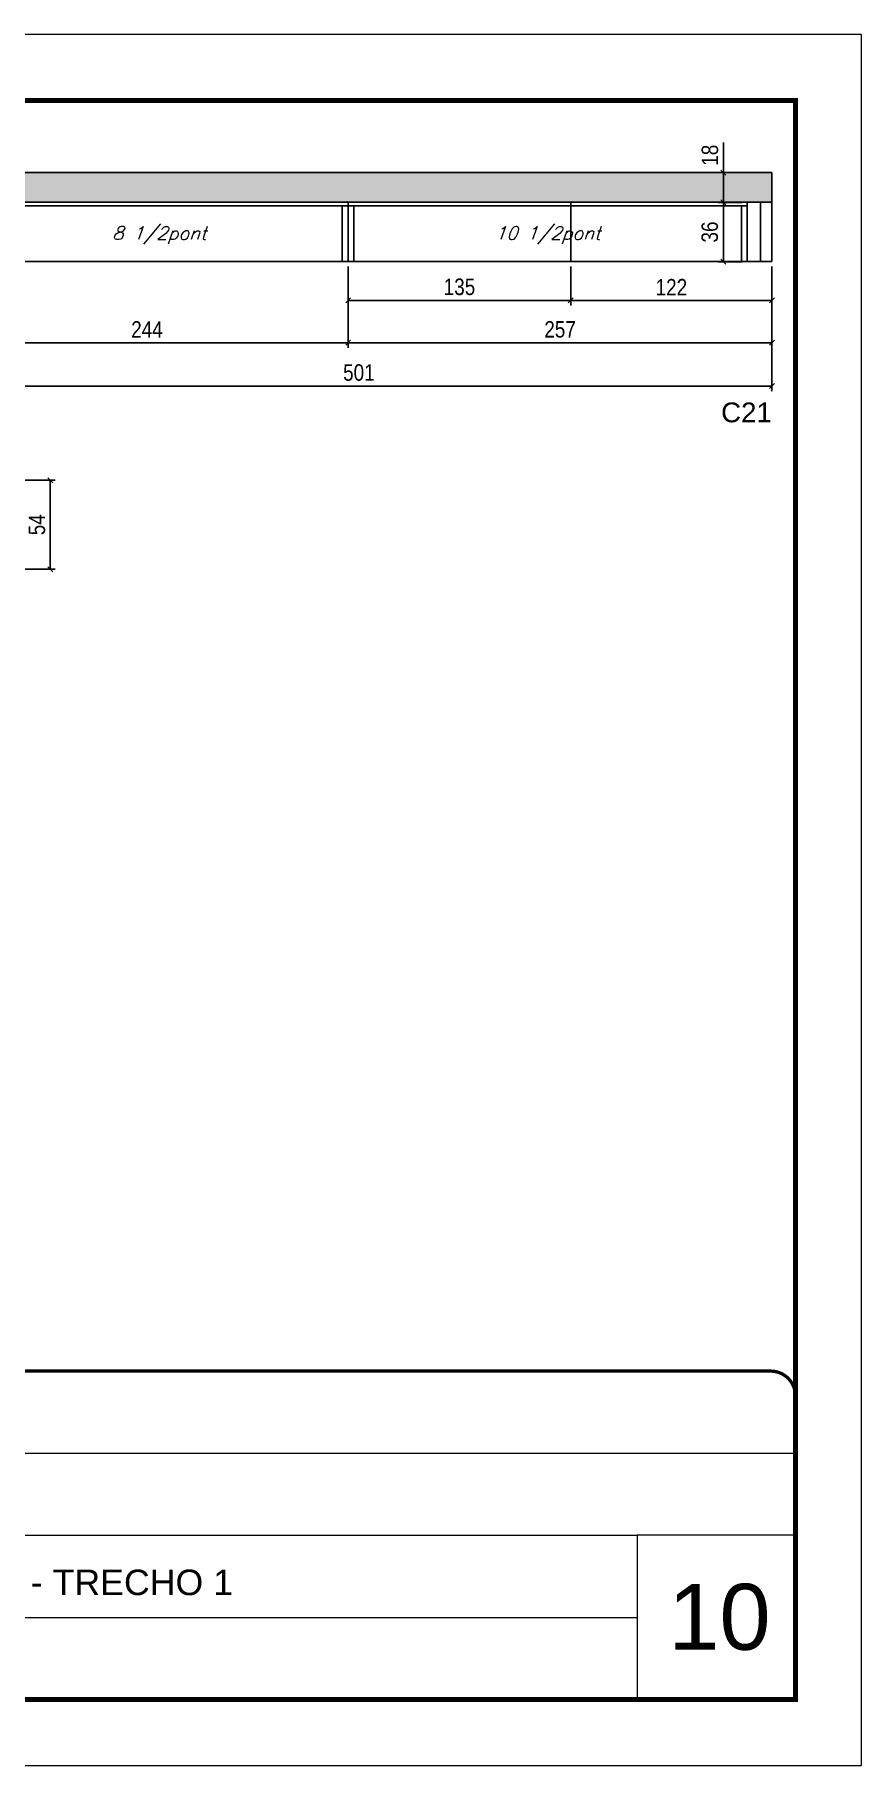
# Model space of a CAD drawing. Extents: x 0 to 6325, y 5574 to 19307.
# Drawn here: x 2569 to 3070, y 14763 to 15813 of the extents above; entities that cross this region are included whole.
import ezdxf

# ---------------------------------------------------------------- set-up
doc = ezdxf.new("R2010")
doc.units = 0
doc.linetypes.add('CONTINUO', pattern=[0])
doc.linetypes.add('DASHED', pattern=[0.75, 0.5, -0.25])
for name, color, linetype in [('1', 1, 'Continuous'), ('5', 5, 'Continuous'), ('COTA', 241, 'Continuous'), ('Painéis', 200, 'Continuous'), ('SARR_2.2x7', 40, 'Continuous'), ('SARR_3.5x7', 81, 'Continuous'), ('texto', 7, 'Continuous')]:
    doc.layers.add(name, color=color, linetype=linetype)
for name, color, linetype, lineweight in [('CARIMBO', 255, 'Continuous', 9), ('Folhas', 255, 'Continuous', 9), ('SARRAFO DE PRESSAO', 251, 'DASHED', 9)]:
    doc.layers.add(name, color=color, linetype=linetype, lineweight=lineweight)
doc.styles.add('arial', font='arial.ttf')
doc.styles.add('COTA TECNICA', font='techl___.ttf', dxfattribs={"height": 10})
doc.styles.add('Romans', font='romans.shx')
doc.styles.get("Standard").update_dxf_attribs({"font": 'arial.ttf'})
doc.dimstyles.new('PAINEL', dxfattribs={"dimtxt": 10, "dimasz": 3, "dimexe": 3, "dimexo": 3, "dimgap": 3, "dimtad": 1, "dimdec": 1, "dimzin": 12, "dimdsep": 46, "dimtxsty": 'COTA TECNICA', "dimblk1": 'OBLIQUE', "dimblk2": 'OBLIQUE', "dimsah": 1, "dimcen": 0.9, "dimclrd": 4, "dimclre": 4, "dimclrt": 240, "dimadec": 1, "dimazin": 3, "dimtfac": 1, "dimtdec": 1, "dimtmove": 0, "dimatfit": 3, "dimfxl": 1, "dimtolj": 1, "dimtzin": 12, "dimarcsym": 0})

# ---------------------------------------------------------------- blocks, each defined once
blk = doc.blocks.new('9999999999')
at = {"color": 30, "linetype": 'CONTINUO'}
for p, q in [((98564.6, 34379.6), (99584, 34379.6)), ((98564.6, 34329.8), (99488, 34329.8)), ((99584, 34329.8), (99488, 34329.8)), ((99488, 34329.8), (99488, 34230.2)), ((98564.6, 34280), (99488, 34280))]:
    blk.add_line(p, q, dxfattribs=at)
at = {"color": 30, "linetype": 'CONTINUO', "const_width": 2}
blk.add_lwpolyline([(99584, 34230.2), (99584, 34414.4, 0.414214), (99569, 34429.4), (98229, 34429.4, 0.414214), (98214, 34414.4), (98214, 34245.2, 0.414214), (98229, 34230.2), (99584, 34230.2)], format="xyb", dxfattribs=at)
at = {"layer": 'Folhas'}
blk.add_lwpolyline([(98139, 34190.2), (99624, 34190.2), (99624, 35240.2), (98139, 35240.2)], close=True, dxfattribs=at)
at = {"layer": 'Folhas', "color": 30, "const_width": 3}
blk.add_lwpolyline([(98214, 34230.2), (99584, 34230.2), (99584, 35200.2), (98214, 35200.2)], close=True, dxfattribs=at)
at = {"color": 7, "linetype": 'Continuous', "ltscale": 5, "style": 'arial'}
blk.add_text('01° SUBSOLO - PERIFERIA - TRECHO 1', height=15.483, dxfattribs=at).set_placement((98837.7, 34293.5))
blk = doc.blocks.new('_Oblique')
at = {"layer": '1', "color": 0, "lineweight": -2}
blk.add_line((-0.5, -0.5), (0.5, 0.5), dxfattribs=at)
blk = doc.blocks.new('*D2858')
at = {"layer": 'COTA', "color": 4, "lineweight": -2, "transparency": 16777216}
for p, q in [((2514.8, 15672.1), (2514.8, 15596.6)), ((3015.8, 15672.1), (3015.8, 15596.6)), ((2514.8, 15599.6), (3015.8, 15599.6))]:
    blk.add_line(p, q, dxfattribs=at)
at = {"layer": 'Defpoints', "color": 0, "transparency": 16777216}
for p in [(2514.8, 15675.1), (3015.8, 15675.1), (3015.8, 15599.6)]:
    blk.add_point(p, dxfattribs=at)
at = {"layer": 'COTA', "color": 4, "lineweight": -2, "transparency": 16777216, "xscale": 3, "yscale": 3, "zscale": 3, "rotation": 180}
blk.add_blockref('_Oblique', (2514.8, 15599.6), dxfattribs=at)
at = {"layer": 'COTA', "color": 4, "lineweight": -2, "transparency": 16777216, "xscale": 3, "yscale": 3, "zscale": 3}
blk.add_blockref('_Oblique', (3015.8, 15599.6), dxfattribs=at)
at = {"layer": 'COTA', "color": 240, "transparency": 16777216, "insert": (2765.3, 15607.8), "char_height": 10, "attachment_point": 5, "style": 'COTA TECNICA'}
blk.add_mtext('\\A1;501', dxfattribs=at)
blk = doc.blocks.new('*D3999')
at = {"layer": 'COTA', "color": 4, "lineweight": -2, "transparency": 16777216}
for p, q in [((2514.8, 15672.1), (2514.8, 15622.9)), ((2758.8, 15672.1), (2758.8, 15622.9)), ((2514.8, 15625.9), (2758.8, 15625.9))]:
    blk.add_line(p, q, dxfattribs=at)
at = {"layer": 'Defpoints', "color": 0, "transparency": 16777216}
for p in [(2514.8, 15675.1), (2758.8, 15675.1), (2758.8, 15625.9)]:
    blk.add_point(p, dxfattribs=at)
at = {"layer": 'COTA', "color": 4, "lineweight": -2, "transparency": 16777216, "xscale": 3, "yscale": 3, "zscale": 3, "rotation": 180}
blk.add_blockref('_Oblique', (2514.8, 15625.9), dxfattribs=at)
at = {"layer": 'COTA', "color": 4, "lineweight": -2, "transparency": 16777216, "xscale": 3, "yscale": 3, "zscale": 3}
blk.add_blockref('_Oblique', (2758.8, 15625.9), dxfattribs=at)
at = {"layer": 'COTA', "color": 240, "transparency": 16777216, "insert": (2636.8, 15634), "char_height": 10, "attachment_point": 5, "style": 'COTA TECNICA'}
blk.add_mtext('\\A1;244', dxfattribs=at)
blk = doc.blocks.new('*D4000')
at = {"layer": 'COTA', "color": 4, "lineweight": -2, "transparency": 16777216}
for p, q in [((2758.8, 15672.1), (2758.8, 15622.9)), ((3015.8, 15672.1), (3015.8, 15622.9)), ((2758.8, 15625.9), (3015.8, 15625.9))]:
    blk.add_line(p, q, dxfattribs=at)
at = {"layer": 'Defpoints', "color": 0, "transparency": 16777216}
for p in [(2758.8, 15675.1), (3015.8, 15675.1), (3015.8, 15625.9)]:
    blk.add_point(p, dxfattribs=at)
at = {"layer": 'COTA', "color": 4, "lineweight": -2, "transparency": 16777216, "xscale": 3, "yscale": 3, "zscale": 3, "rotation": 180}
blk.add_blockref('_Oblique', (2758.8, 15625.9), dxfattribs=at)
at = {"layer": 'COTA', "color": 4, "lineweight": -2, "transparency": 16777216, "xscale": 3, "yscale": 3, "zscale": 3}
blk.add_blockref('_Oblique', (3015.8, 15625.9), dxfattribs=at)
at = {"layer": 'COTA', "color": 240, "transparency": 16777216, "insert": (2887.3, 15634), "char_height": 10, "attachment_point": 5, "style": 'COTA TECNICA'}
blk.add_mtext('\\A1;257', dxfattribs=at)
blk = doc.blocks.new('*D4001')
at = {"layer": 'COTA', "color": 4, "lineweight": -2, "transparency": 16777216}
for p, q in [((2758.8, 15672.1), (2758.8, 15648.6)), ((2893.8, 15672.1), (2893.8, 15648.6)), ((2758.8, 15651.6), (2893.8, 15651.6))]:
    blk.add_line(p, q, dxfattribs=at)
at = {"layer": 'Defpoints', "color": 0, "transparency": 16777216}
for p in [(2758.8, 15675.1), (2893.8, 15675.1), (2893.8, 15651.6)]:
    blk.add_point(p, dxfattribs=at)
at = {"layer": 'COTA', "color": 4, "lineweight": -2, "transparency": 16777216, "xscale": 3, "yscale": 3, "zscale": 3, "rotation": 180}
blk.add_blockref('_Oblique', (2758.8, 15651.6), dxfattribs=at)
at = {"layer": 'COTA', "color": 4, "lineweight": -2, "transparency": 16777216, "xscale": 3, "yscale": 3, "zscale": 3}
blk.add_blockref('_Oblique', (2893.8, 15651.6), dxfattribs=at)
at = {"layer": 'COTA', "color": 240, "transparency": 16777216, "insert": (2826.3, 15659.8), "char_height": 10, "attachment_point": 5, "style": 'COTA TECNICA'}
blk.add_mtext('\\A1;135', dxfattribs=at)
blk = doc.blocks.new('*D4013')
at = {"layer": 'COTA', "color": 4, "lineweight": -2, "transparency": 16777216}
for p, q in [((2893.8, 15672.1), (2893.8, 15648.6)), ((3015.8, 15672.1), (3015.8, 15648.6)), ((2893.8, 15651.6), (3015.8, 15651.6))]:
    blk.add_line(p, q, dxfattribs=at)
at = {"layer": 'Defpoints', "color": 0, "transparency": 16777216}
for p in [(2893.8, 15675.1), (3015.8, 15675.1), (3015.8, 15651.6)]:
    blk.add_point(p, dxfattribs=at)
at = {"layer": 'COTA', "color": 4, "lineweight": -2, "transparency": 16777216, "xscale": 3, "yscale": 3, "zscale": 3, "rotation": 180}
blk.add_blockref('_Oblique', (2893.8, 15651.6), dxfattribs=at)
at = {"layer": 'COTA', "color": 4, "lineweight": -2, "transparency": 16777216, "xscale": 3, "yscale": 3, "zscale": 3}
blk.add_blockref('_Oblique', (3015.8, 15651.6), dxfattribs=at)
at = {"layer": 'COTA', "color": 240, "transparency": 16777216, "insert": (2954.8, 15659.6), "char_height": 10, "attachment_point": 5, "style": 'COTA TECNICA'}
blk.add_mtext('\\A1;122', dxfattribs=at)
blk = doc.blocks.new('*D4014')
at = {"layer": 'COTA', "color": 4, "lineweight": -2, "transparency": 16777216}
for p, q in [((2997.8, 15711.1), (2983.3, 15711.1)), ((2986.3, 15711.1), (2986.3, 15675.1)), ((2997.8, 15675.1), (2983.3, 15675.1))]:
    blk.add_line(p, q, dxfattribs=at)
at = {"layer": 'Defpoints', "color": 0, "transparency": 16777216}
for p in [(3000.8, 15711.1), (2986.3, 15675.1), (3000.8, 15675.1)]:
    blk.add_point(p, dxfattribs=at)
at = {"layer": 'COTA', "color": 4, "lineweight": -2, "transparency": 16777216, "xscale": 3, "yscale": 3, "zscale": 3}
for p, rotation in [((2986.3, 15711.1), 90), ((2986.3, 15675.1), 270)]:
    blk.add_blockref('_Oblique', p, dxfattribs=dict(at, rotation=rotation))
at = {"layer": 'COTA', "color": 240, "transparency": 16777216, "insert": (2978.1, 15693.1), "char_height": 10, "attachment_point": 5, "rotation": 90, "style": 'COTA TECNICA'}
blk.add_mtext('\\A1;36', dxfattribs=at)
blk = doc.blocks.new('*D4015')
at = {"layer": 'COTA', "color": 4, "lineweight": -2, "transparency": 16777216}
for p, q in [((2986.3, 15729.1), (2986.3, 15747.3)), ((2997.8, 15729.1), (2983.3, 15729.1)), ((2986.3, 15711.1), (2986.3, 15729.1)), ((2997.8, 15711.1), (2983.3, 15711.1))]:
    blk.add_line(p, q, dxfattribs=at)
at = {"layer": 'Defpoints', "color": 0, "transparency": 16777216}
for p in [(3000.8, 15729.1), (3000.8, 15711.1)]:
    blk.add_point(p, dxfattribs=at)
at = {"layer": 'COTA', "color": 4, "lineweight": -2, "transparency": 16777216, "xscale": 3, "yscale": 3, "zscale": 3}
for p, rotation in [((2986.3, 15729.1), 90), ((2986.3, 15711.1), 270)]:
    blk.add_blockref('_Oblique', p, dxfattribs=dict(at, rotation=rotation))
at = {"layer": 'COTA', "color": 240, "transparency": 16777216, "insert": (2978.2, 15739.7), "char_height": 10, "attachment_point": 5, "rotation": 90, "style": 'COTA TECNICA', "bg_fill": 3, "box_fill_scale": 1.1, "bg_fill_color": 256, "bg_fill_true_color": 13158600, "bg_fill_transparency": 0}
blk.add_mtext('\\A1;18', dxfattribs=at)
at = {"layer": 'Defpoints', "color": 0, "transparency": 16777216}
blk.add_point((2986.3, 15729.1), dxfattribs=at)
blk = doc.blocks.new('*D4008')
at = {"layer": 'COTA', "color": 4, "lineweight": -2, "transparency": 16777216}
for p, q in [((2515, 15542.5), (2581.2, 15542.5)), ((2578.2, 15488.5), (2578.2, 15542.5)), ((2515, 15488.5), (2581.2, 15488.5))]:
    blk.add_line(p, q, dxfattribs=at)
at = {"layer": 'Defpoints', "color": 0, "transparency": 16777216}
for p in [(2512, 15542.5), (2578.2, 15542.5), (2512, 15488.5)]:
    blk.add_point(p, dxfattribs=at)
at = {"layer": 'COTA', "color": 4, "lineweight": -2, "transparency": 16777216, "xscale": 3, "yscale": 3, "zscale": 3}
for p, rotation in [((2578.2, 15542.5), 90), ((2578.2, 15488.5), 270)]:
    blk.add_blockref('_Oblique', p, dxfattribs=dict(at, rotation=rotation))
at = {"layer": 'COTA', "color": 240, "transparency": 16777216, "insert": (2570.1, 15515.5), "char_height": 10, "attachment_point": 5, "rotation": 90, "style": 'COTA TECNICA'}
blk.add_mtext('\\A1;54', dxfattribs=at)

msp = doc.modelspace()

# ---------------------------------------------------------------- hatches: boundary and pattern name
at = {"layer": 'COTA'}
h = msp.add_hatch(dxfattribs=at)
h.set_pattern_fill('AR-CONC', color=256, scale=0.03)
h.set_pattern_definition([(50, (-2e-12, 1134.5767), (5.4655401, -0.4781726), [0.5715, -6.2865]), (355, (-2e-12, 1134.5767), (-1.0573026, 5.7317054), [0.4572, -5.0292175]), (100.451445, (0.4555, 1134.537), (4.4082374, 5.2535326), [0.4857003, -5.3427073]), (46.1842, (-2e-12, 1136.101), (8.1323712, -1.2612698), [0.85725, -9.42975]), (96.63556, (0.678, 1135.9956), (7.122124, 7.4227837), [0.7285507, -8.0140682]), (351.18415, (-2e-12, 1136.101), (7.122124, 7.4227837), [0.685799, -7.543792]), (21, (0.762, 1135.7197), (4.5484317, -3.067956), [0.5715, -6.2865]), (326, (0.762, 1135.7197), (1.8540609, 5.525639), [0.4572, -5.0292]), (71.451445, (1.141, 1135.464), (6.4024926, 2.457683), [0.4857003, -5.3426981]), (37.5, (-2e-12, 1134.5767), (0.0926581, 2.53665117), [0, -4.96824, 0, -5.1054, 0, -5.04825]), (7.5, (-2e-12, 1134.5767), (2.0045899, 3.00541724), [0, -2.91084, 0, -4.85394, 0, -1.92405]), (327.5, (-1.6993, 1134.5767), (4.06771786, -0.17186232), [0, -1.905, 0, -5.9436, 0, -7.8867]), (317.5, (-2.4613, 1134.5767), (4.4438754, 0.7627947), [0, -2.4765, 0, -3.94716, 0, -5.6007])])
h.paths.add_polyline_path([(2514.76, 15711.13), (3015.76, 15711.13), (3015.76, 15729.13), (1972.66, 15729.13), (1972.66, 15715.13), (2293.16, 15715.13), (2293.16, 15675.13), (2323.16, 15675.13), (2323.16, 15711.13), (2484.76, 15711.13), (2484.76, 15675.13), (2514.76, 15675.13)])

# ---------------------------------------------------------------- linework, layer by layer
for p in [(1972.66, 15729.13), (3015.76, 15711.13)]:
    msp.add_line(p, (3015.76, 15729.13), dxfattribs=at)
at = {"layer": 'Painéis', "linetype": 'ByBlock'}
for p, q in [((3015.76, 15711.13), (2514.76, 15711.13)), ((2758.76, 15711.13), (2758.76, 15675.13)), ((2893.76, 15675.13), (2893.76, 15711.13)), ((3015.76, 15675.13), (3015.76, 15711.13)), ((2514.76, 15675.13), (3015.76, 15675.13))]:
    msp.add_line(p, q, dxfattribs=at)
at = {"layer": 'SARR_2.2x7', "linetype": 'Continuous'}
for p, q in [((2758.76, 15708.93), (2529.76, 15708.93)), ((2758.76, 15708.93), (3000.76, 15708.93)), ((3008.76, 15675.13), (3008.76, 15711.13))]:
    msp.add_line(p, q, dxfattribs=at)
at = {"layer": 'SARR_3.5x7'}
for p, q in [((2755.26, 15708.93), (2755.26, 15675.13)), ((2762.26, 15708.93), (2762.26, 15675.13)), ((2997.26, 15708.93), (2997.26, 15675.13)), ((3000.76, 15711.13), (3000.76, 15675.13))]:
    msp.add_line(p, q, dxfattribs=at)

# ---------------------------------------------------------------- block references
at = {"layer": 'SARRAFO DE PRESSAO', "color": 6, "linetype": 'ByBlock'}
msp.add_blockref('9999999999', (-96553.98, -19427.36), dxfattribs=at)

# ---------------------------------------------------------------- texts
at = {"layer": '5', "linetype": 'Continuous'}
msp.add_text('C21', height=12, rotation=0.00004, dxfattribs=at).set_placement((2984.96, 15577.68))
at = {"layer": 'CARIMBO', "style": 'arial'}
msp.add_text('10', height=40, dxfattribs=at).set_placement((2952.86, 14832.99))
at = {"layer": 'texto', "color": 2, "char_height": 8, "attachment_point": 5, "style": 'Romans'}
for s, insert in [('{\\Q19;\\C256;8 1/2pont}', (2644.26, 15691.13)), ('{\\Q19;\\C256;10 1/2pont}', (2879.76, 15691.13))]:
    msp.add_mtext(s, dxfattribs=dict(at, insert=insert))

# ---------------------------------------------------------------- dimensions: what is measured, and where the dimension line sits
at = {"layer": 'COTA'}
for base, p1, p2, picture, middle in [((2986.31, 15675.13), (3000.76, 15711.13), (3000.76, 15675.13), '*D4014', (2978.09, 15693.13)), ((2578.25, 15542.45), (2511.99, 15488.45), (2511.99, 15542.45), '*D4008', (2570.14, 15515.45))]:
    dim = msp.add_linear_dim(base=base, p1=p1, p2=p2, angle=90, dimstyle='PAINEL', dxfattribs=at)
    dim.commit()
    dim.dimension.update_dxf_attribs({"geometry": picture, "text_midpoint": middle})
for base, p1, p2, picture, middle in [((3015.76, 15599.65), (2514.76, 15675.13), (3015.76, 15675.13), '*D2858', (2765.26, 15607.76)), ((2758.76, 15625.91), (2514.76, 15675.13), (2758.76, 15675.13), '*D3999', (2636.76, 15633.98)), ((2893.76, 15651.55), (2758.76, 15675.13), (2893.76, 15675.13), '*D4001', (2826.26, 15659.77))]:
    dim = msp.add_linear_dim(base=base, p1=p1, p2=p2, dimstyle='PAINEL', dxfattribs=at)
    dim.commit()
    dim.dimension.update_dxf_attribs({"geometry": picture, "text_midpoint": middle})
for base, p1, picture, middle in [((3015.76, 15625.91), (2758.76, 15675.13), '*D4000', (2887.26, 15634.02)), ((3015.76, 15651.55), (2893.76, 15675.13), '*D4013', (2954.76, 15659.61))]:
    dim = msp.add_linear_dim(base=base, p1=p1, p2=(3015.76, 15675.13), dimstyle='PAINEL', override={"dimtmove": 1}, dxfattribs=at)
    dim.commit()
    dim.dimension.update_dxf_attribs({"geometry": picture, "text_midpoint": middle})

# ---------------------------------------------------------------- next in the draw order: dimensions: what is measured, and where the dimension line sits
dim = msp.add_linear_dim(base=(2986.31, 15729.13), p1=(3000.76, 15711.13), p2=(3000.76, 15729.13), angle=90, dimstyle='PAINEL', override={"dimtfill": 1}, dxfattribs=at)
dim.commit()
dim.dimension.update_dxf_attribs({"geometry": '*D4015', "text_midpoint": (2986.31, 15739.7), "dimtype": 160})

doc.saveas('drawing.dxf')
